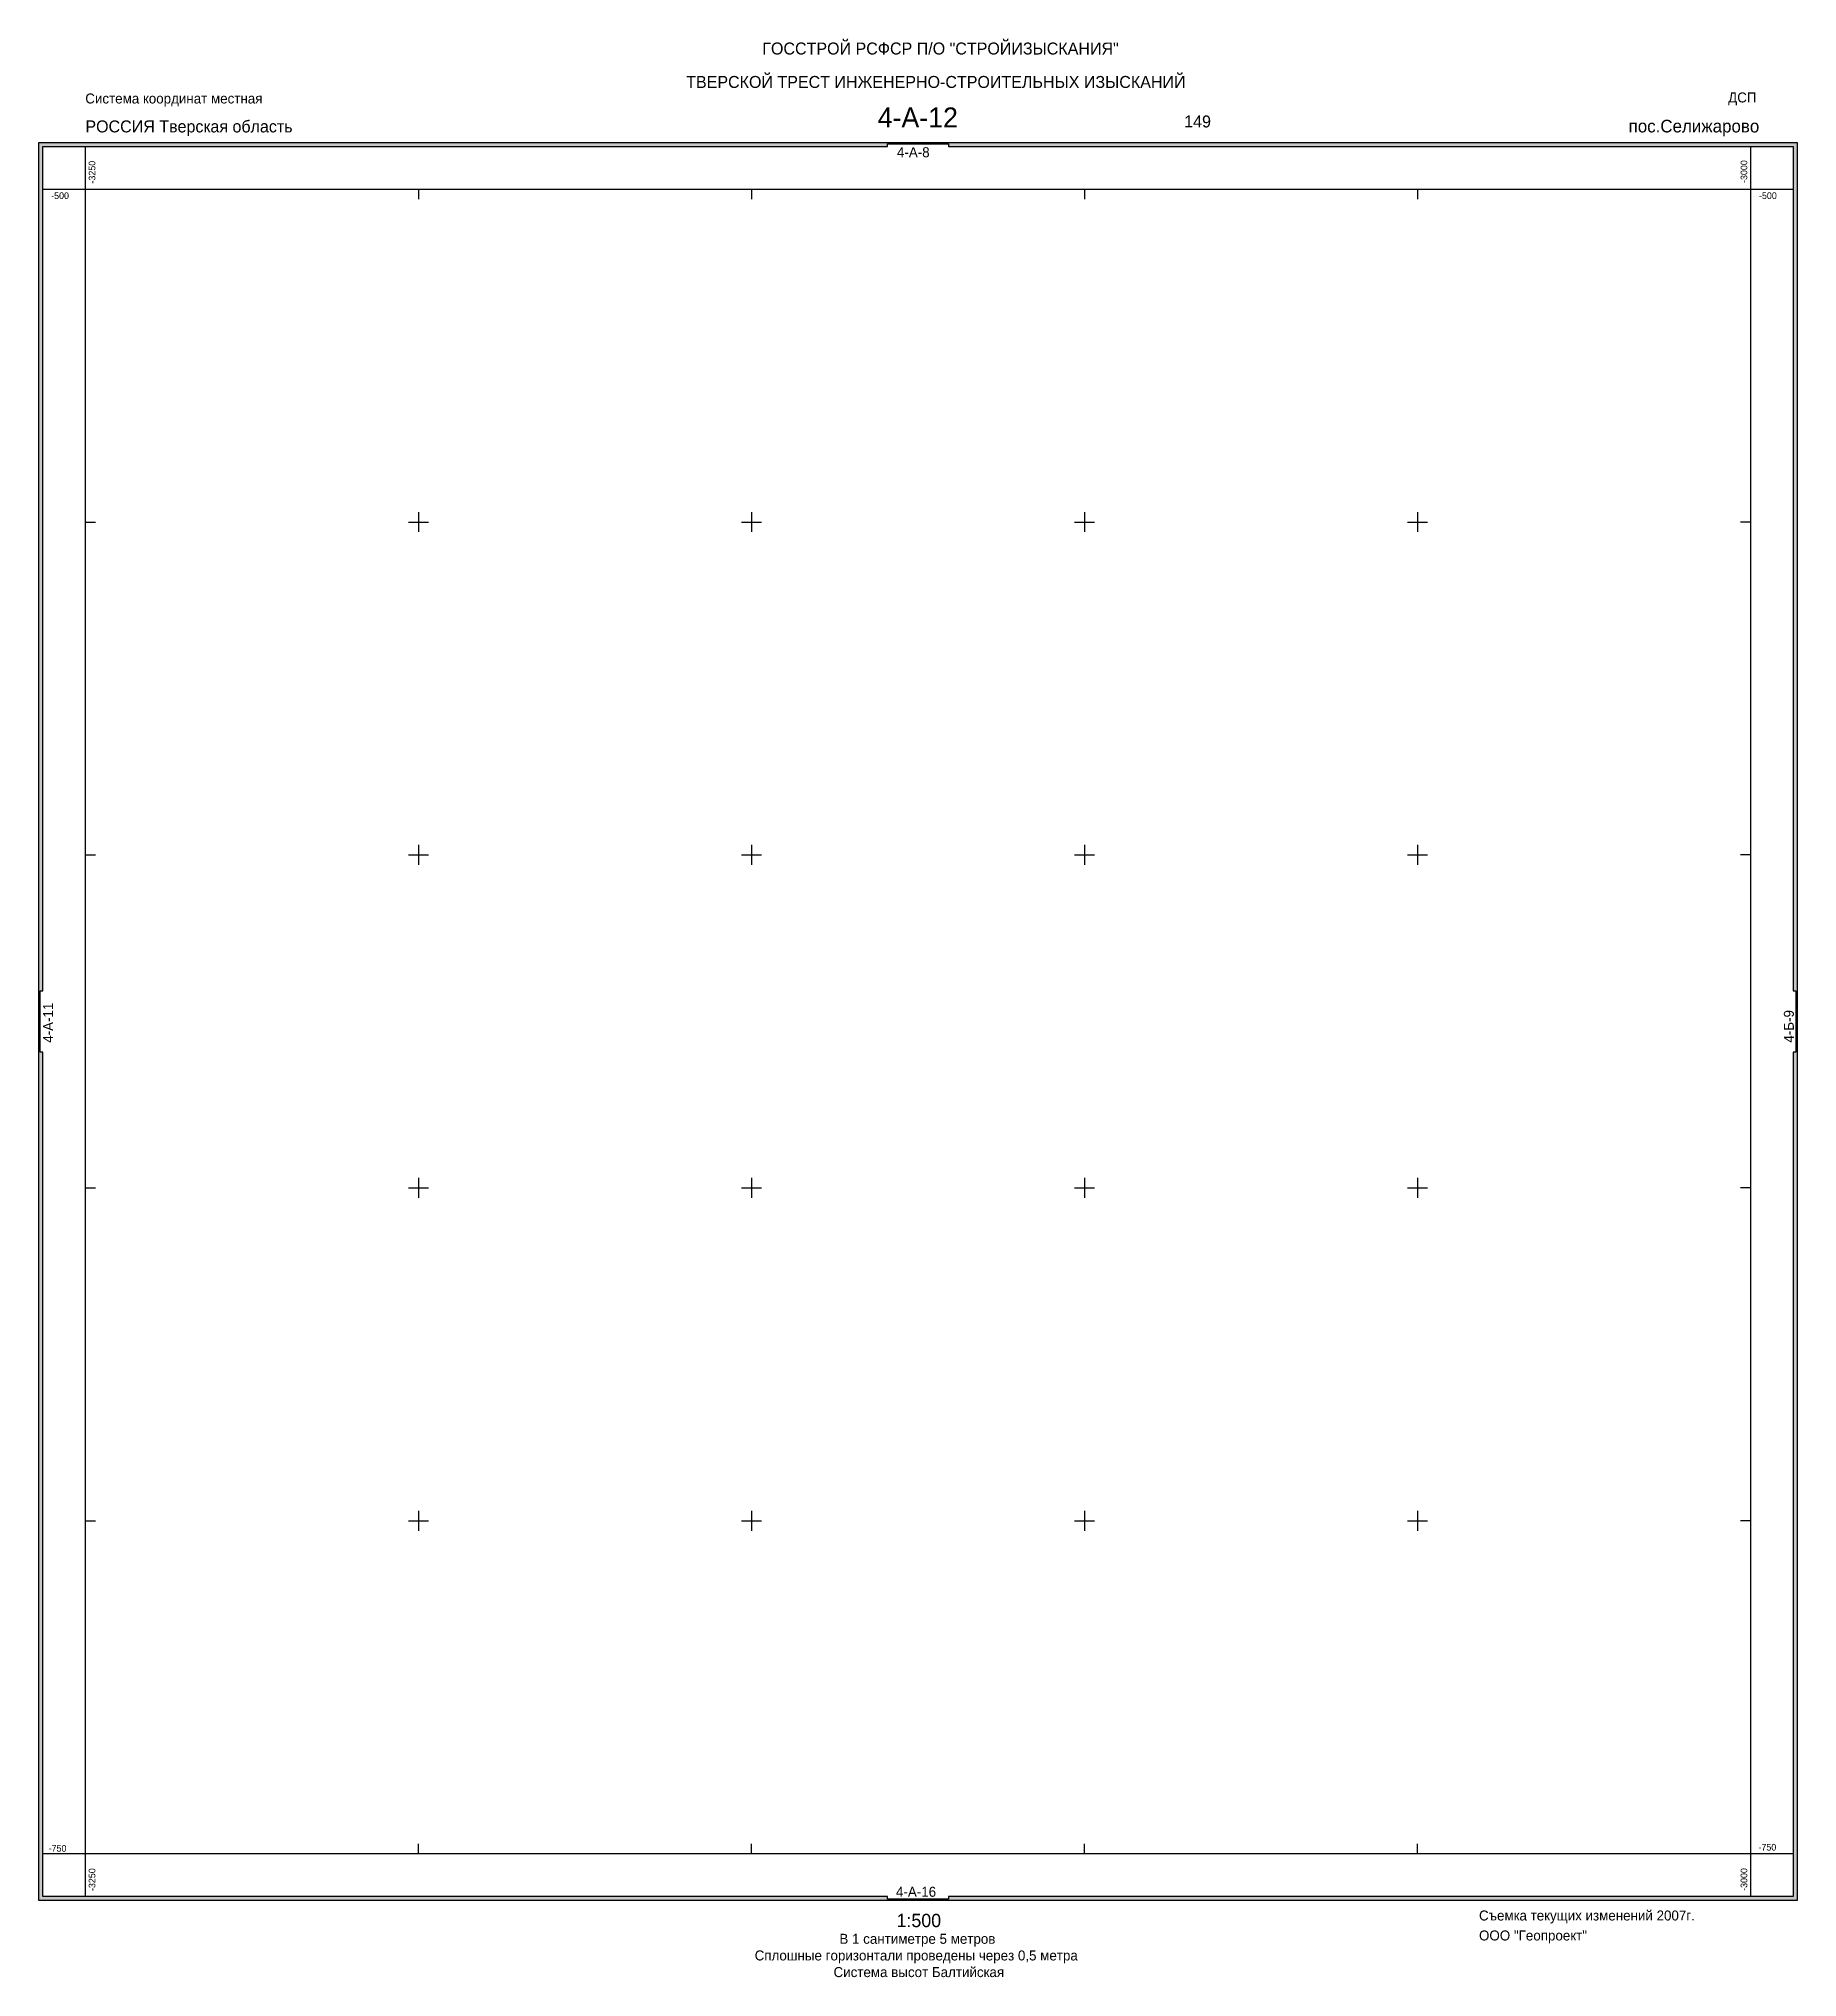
# Model space of a CAD drawing. Header units: metres. Extents: x 21039 to 21567, y 9618 to 10200.
import ezdxf

# ---------------------------------------------------------------- set-up
doc = ezdxf.new("R2010")
doc.units = ezdxf.units.M
doc.layers.add('Формат', color=7, linetype='Continuous')
doc.styles.add('Древний курсив полужирный (Д-432)', font='d432.ttf')
doc.styles.add('Рубленый широкий (Р-151)', font='d431.ttf')
doc.styles.add('Топографический полужирный (Т-132)', font='t132.ttf')

msp = doc.modelspace()

# ---------------------------------------------------------------- hatches: boundary and pattern name
at = {"layer": 'Формат', "linetype": 'Continuous'}
h = msp.add_hatch(color=256, dxfattribs=at)
h.paths.add_polyline_path([(21565.52, 9913.94), (21566.32, 9913.94), (21566.32, 9895.57), (21565.52, 9895.57), (21565.52, 9641.95), (21311.91, 9641.95), (21311.91, 9641.15), (21293.54, 9641.15), (21293.54, 9641.95), (21039.92, 9641.95), (21039.92, 9895.57), (21039.12, 9895.57), (21039.12, 9913.94), (21039.92, 9913.94), (21039.92, 10167.55), (21293.54, 10167.55), (21293.54, 10168.35), (21311.91, 10168.35), (21311.91, 10167.55), (21565.52, 10167.55)], flags=16)
h.paths.add_polyline_path([(21038.72, 10168.75), (21566.72, 10168.75), (21566.72, 9640.75), (21038.72, 9640.75)])

# ---------------------------------------------------------------- linework, layer by layer
for p, q in [((21052.72, 9641.95), (21052.72, 10167.55)), ((21552.72, 10167.55), (21552.72, 9641.95)), ((21039.92, 10154.75), (21565.52, 10154.75)), ((21565.52, 9654.75), (21039.92, 9654.75))]:
    msp.add_line(p, q, dxfattribs=at)
at = {"layer": 'Формат', "color": 72, "linetype": 'Continuous'}
for p, q in [((21152.72, 10154.75), (21152.72, 10151.75)), ((21252.72, 10154.75), (21252.72, 10151.75)), ((21352.72, 10154.75), (21352.72, 10151.75)), ((21452.72, 10154.75), (21452.72, 10151.75)), ((21052.72, 10054.75), (21055.72, 10054.75)), ((21149.72, 10054.75), (21155.72, 10054.75)), ((21152.72, 10057.75), (21152.72, 10051.75)), ((21249.72, 10054.75), (21255.72, 10054.75)), ((21252.72, 10057.75), (21252.72, 10051.75)), ((21349.72, 10054.75), (21355.72, 10054.75)), ((21352.72, 10057.75), (21352.72, 10051.75)), ((21449.72, 10054.75), (21455.72, 10054.75)), ((21452.72, 10057.75), (21452.72, 10051.75)), ((21552.72, 10054.75), (21549.72, 10054.75)), ((21152.72, 9957.75), (21152.72, 9951.75)), ((21252.72, 9957.75), (21252.72, 9951.75)), ((21352.72, 9957.75), (21352.72, 9951.75)), ((21452.72, 9957.75), (21452.72, 9951.75)), ((21052.72, 9954.75), (21055.72, 9954.75)), ((21149.72, 9954.75), (21155.72, 9954.75)), ((21249.72, 9954.75), (21255.72, 9954.75)), ((21349.72, 9954.75), (21355.72, 9954.75)), ((21449.72, 9954.75), (21455.72, 9954.75)), ((21552.72, 9954.75), (21549.72, 9954.75)), ((21152.72, 9857.75), (21152.72, 9851.75)), ((21252.72, 9857.75), (21252.72, 9851.75)), ((21352.72, 9857.75), (21352.72, 9851.75)), ((21452.72, 9857.75), (21452.72, 9851.75)), ((21052.72, 9854.75), (21055.72, 9854.75)), ((21149.72, 9854.75), (21155.72, 9854.75)), ((21249.72, 9854.75), (21255.72, 9854.75)), ((21349.72, 9854.75), (21355.72, 9854.75)), ((21449.72, 9854.75), (21455.72, 9854.75)), ((21552.72, 9854.75), (21549.72, 9854.75)), ((21152.72, 9757.75), (21152.72, 9751.75)), ((21252.72, 9757.75), (21252.72, 9751.75)), ((21352.72, 9757.75), (21352.72, 9751.75)), ((21452.72, 9757.75), (21452.72, 9751.75)), ((21052.72, 9754.75), (21055.72, 9754.75)), ((21149.72, 9754.75), (21155.72, 9754.75)), ((21249.72, 9754.75), (21255.72, 9754.75)), ((21349.72, 9754.75), (21355.72, 9754.75)), ((21449.72, 9754.75), (21455.72, 9754.75)), ((21552.72, 9754.75), (21549.72, 9754.75)), ((21152.72, 9654.75), (21152.72, 9657.75)), ((21252.72, 9654.75), (21252.72, 9657.75)), ((21352.72, 9654.75), (21352.72, 9657.75)), ((21452.72, 9654.75), (21452.72, 9657.75))]:
    msp.add_line(p, q, dxfattribs=at)
at = {"layer": 'Формат', "linetype": 'Continuous', "flags": 128}
for points in [[(21038.72, 10168.75), (21566.72, 10168.75), (21566.72, 9640.75), (21038.72, 9640.75)], [(21565.52, 9913.94), (21566.32, 9913.94), (21566.32, 9895.57), (21565.52, 9895.57), (21565.52, 9641.95), (21311.91, 9641.95), (21311.91, 9641.15), (21293.54, 9641.15), (21293.54, 9641.95), (21039.92, 9641.95), (21039.92, 9895.57), (21039.12, 9895.57), (21039.12, 9913.94), (21039.92, 9913.94), (21039.92, 10167.55), (21293.54, 10167.55), (21293.54, 10168.35), (21311.91, 10168.35), (21311.91, 10167.55), (21565.52, 10167.55)]]:
    msp.add_lwpolyline(points, close=True, dxfattribs=at)

# ---------------------------------------------------------------- texts
at = {"layer": 'Формат', "linetype": 'Continuous'}
for s, height, style, p in [('ГОССТРОЙ РСФСР П/О "СТРОЙИЗЫСКАНИЯ"', 3.6, 'Топографический полужирный (Т-132)', (21255.97, 10195.15)), ('ТВЕРСКОЙ ТРЕСТ ИНЖЕНЕРНО-СТРОИТЕЛЬНЫХ ИЗЫСКАНИЙ', 3.6, 'Топографический полужирный (Т-132)', (21233.12, 10185.11)), ('Система координат местная', 3, 'Рубленый широкий (Р-151)', (21052.69, 10180.44)), ('ДСП', 3, 'Древний курсив полужирный (Д-432)', (21545.99, 10180.75)), ('4-А-12', 6, 'Топографический полужирный (Т-132)', (21290.63, 10173.25)), ('149', 3.6, 'Топографический полужирный (Т-132)', (21382.66, 10173.25)), ('РОССИЯ Тверская область', 3.6, 'Топографический полужирный (Т-132)', (21052.72, 10171.75)), ('пос.Селижарово', 3.8, 'Топографический полужирный (Т-132)', (21516.1, 10171.75)), ('4-А-8', 3, 'Рубленый широкий (Р-151)', (21296.41, 10164.3)), ('-500', 2, 'Рубленый широкий (Р-151)', (21042.44, 10151.75)), ('-500', 2, 'Рубленый широкий (Р-151)', (21555.24, 10151.75)), ('-750', 2, 'Рубленый широкий (Р-151)', (21041.68, 9655.42)), ('-750', 2, 'Рубленый широкий (Р-151)', (21555.08, 9655.75)), ('4-А-16', 3, 'Рубленый широкий (Р-151)', (21296.12, 9641.87)), ('1:500', 4, 'Топографический полужирный (Т-132)', (21296.28, 9632.75)), ('Съемка текущих изменений 2007г.', 3, 'Рубленый широкий (Р-151)', (21471.18, 9634.75)), ('В 1 сантиметре 5 метров', 3, 'Рубленый широкий (Р-151)', (21279.13, 9627.75)), ('ООО "Геопроект"', 3, 'Рубленый широкий (Р-151)', (21471.18, 9628.75)), ('Сплошные горизонтали проведены через 0,5 метра', 3, 'Рубленый широкий (Р-151)', (21253.69, 9622.75)), ('Система высот Балтийская', 3, 'Рубленый широкий (Р-151)', (21277.37, 9617.75))]:
    msp.add_text(s, height=height, dxfattribs=dict(at, style=style)).set_placement(p)
at = {"layer": 'Формат', "linetype": 'Continuous', "style": 'Рубленый широкий (Р-151)'}
for s, height, p in [('-3250', 2, (21055.72, 10156.39)), ('-3000', 2, (21551.72, 10156.57)), ('4-А-11', 3, (21043.04, 9898.35)), ('4-Б-9', 3, (21565.71, 9898.41)), ('-3250', 2, (21055.72, 9643.59)), ('-3000', 2, (21551.72, 9643.64))]:
    msp.add_text(s, height=height, rotation=90, dxfattribs=at).set_placement(p)

doc.saveas('drawing.dxf')
